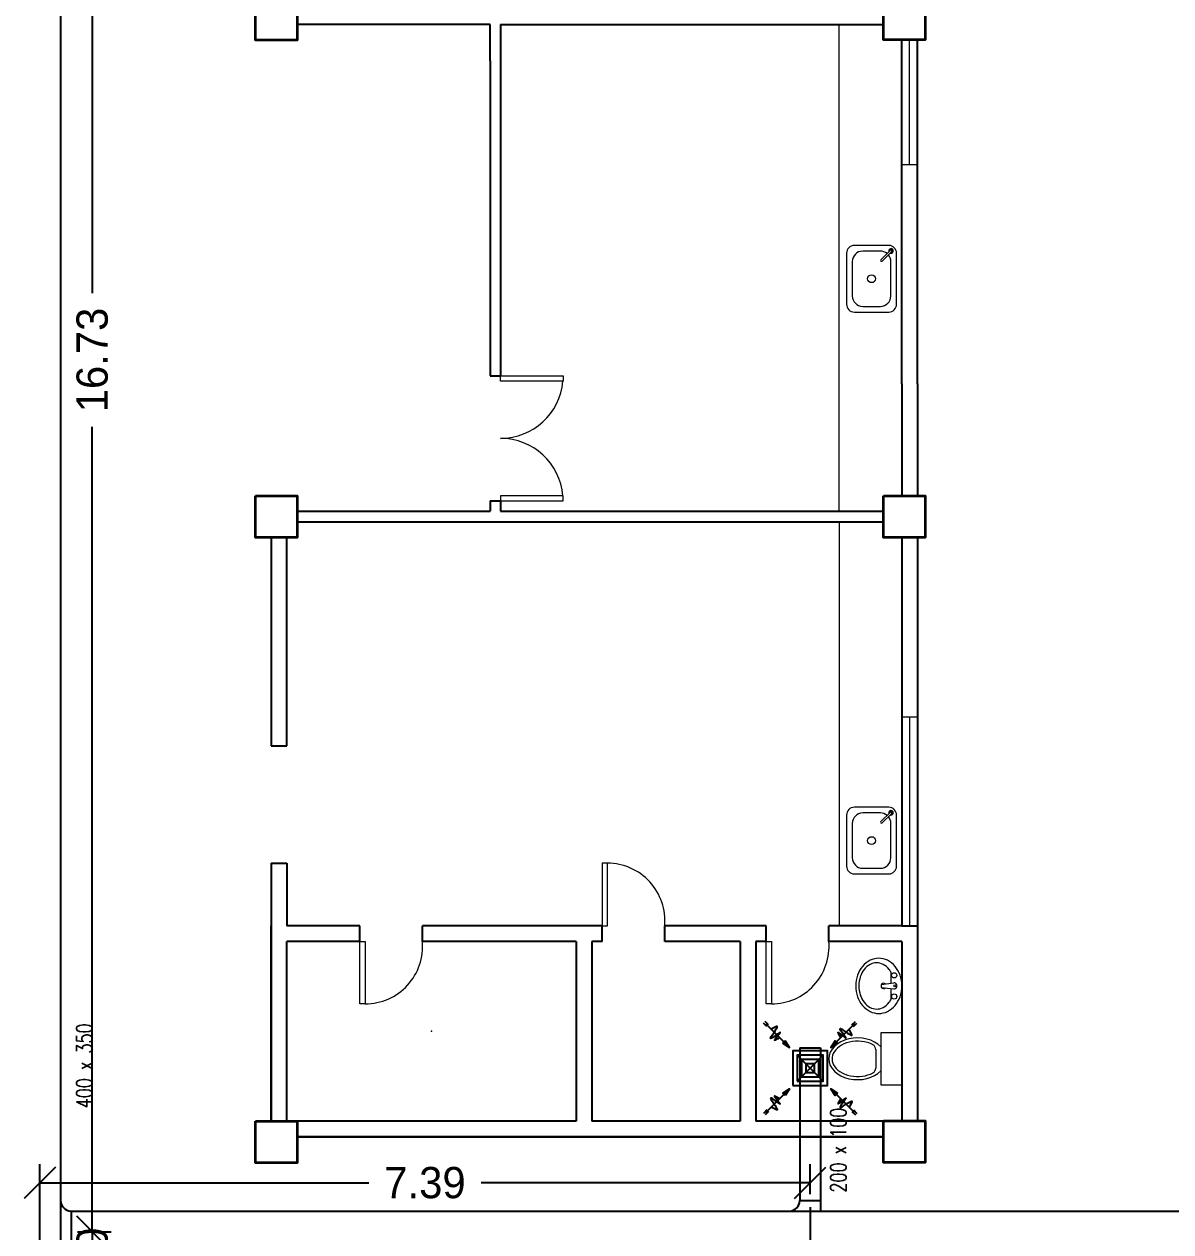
# Model space of a CAD drawing. Header units: inches. Extents: x 57 to 217, y -85 to 29.
# Drawn here: x 176.35 to 187.35, y -7.81 to 3.78 of the extents above; entities that cross this region are included whole.
import ezdxf

# ---------------------------------------------------------------- set-up
doc = ezdxf.new("R2010")
doc.units = ezdxf.units.IN
doc.header["$MEASUREMENT"] = 0
for name, color, linetype in [('AIR', 7, 'Continuous'), ('AIR-00', 8, 'Continuous'), ('AIR-03', 30, 'Continuous'), ('dimen', 7, 'Continuous'), ('ducting label', 7, 'Continuous'), ('exhaust', 7, 'Continuous')]:
    doc.layers.add(name, color=color, linetype=linetype)
doc.styles.add('Arch-Dim', font='simplex.shx', dxfattribs={"width": 0.75})
doc.dimstyles.new('Copy of dimension', dxfattribs={"dimtxt": 0.3, "dimasz": 0.3, "dimexe": 0.18, "dimexo": 0.0625, "dimgap": 0.09, "dimtad": 0, "dimzin": 0, "dimdsep": 46, "dimtxsty": 'Standard', "dimblk": 'OBLIQUE', "dimcen": 0.09, "dimclrd": 256, "dimclre": 256, "dimclrt": 256, "dimadec": 0, "dimazin": 0, "dimtfac": 1, "dimtofl": 0, "dimtmove": 0, "dimatfit": 3, "dimldrblk": 'OBLIQUE', "dimfxl": 1, "dimtolj": 1, "dimtzin": 0, "dimarcsym": 0})

# ---------------------------------------------------------------- blocks, each defined once
blk = doc.blocks.new('GRILL-C-IN')
at = {"layer": 'AIR-00', "ltscale": 3}
for p, q in [((-0.623, 0.601), (-0.674, 0.651)), ((-0.601, 0.623), (-0.651, 0.674)), ((-0.637, 0.637), (-0.3, 0.3)), ((0.637, 0.637), (0.3, 0.3)), ((0.601, 0.623), (0.651, 0.674)), ((0.623, 0.601), (0.674, 0.651)), ((-0.637, -0.637), (-0.3, -0.3)), ((0.637, -0.637), (0.3, -0.3)), ((-0.623, -0.601), (-0.674, -0.651)), ((-0.601, -0.623), (-0.651, -0.674)), ((0.601, -0.623), (0.651, -0.674)), ((0.623, -0.601), (0.674, -0.651))]:
    blk.add_line(p, q, dxfattribs=at)
at = {"layer": 'AIR-00', "color": 50}
for p, q in [((-0.188, 0.187), (0.187, -0.188)), ((0.187, 0.187), (-0.188, -0.188))]:
    blk.add_line(p, q, dxfattribs=at)
at = {"layer": 'AIR-00', "ltscale": 3}
for points in [[(-0.362, 0.393), (-0.393, 0.362), (-0.3, 0.3)], [(0.393, 0.362), (0.362, 0.393), (0.3, 0.3)], [(-0.362, -0.393), (-0.393, -0.362), (-0.3, -0.3)], [(0.393, -0.362), (0.362, -0.393), (0.3, -0.3)]]:
    blk.add_lwpolyline(points, close=True, dxfattribs=at)
at = {"layer": 'AIR-00', "color": 50}
for points in [[(-0.188, -0.188), (0.187, -0.188), (0.187, 0.187), (-0.188, 0.187)], [(-0.125, -0.125), (0.125, -0.125), (0.125, 0.125), (-0.125, 0.125)], [(-0.062, -0.062), (0.062, -0.062), (0.062, 0.062), (-0.062, 0.062)]]:
    blk.add_lwpolyline(points, close=True, dxfattribs=at)
at = {"layer": 'AIR-00', "ltscale": 3}
for points in [[(-0.441, 0.441), (-0.512, 0.404), (-0.432, 0.514), (-0.568, 0.43), (-0.477, 0.6), (-0.561, 0.561)], [(0.441, 0.441), (0.404, 0.512), (0.514, 0.432), (0.43, 0.568), (0.6, 0.477), (0.561, 0.561)], [(-0.441, -0.441), (-0.512, -0.404), (-0.432, -0.514), (-0.568, -0.43), (-0.477, -0.6), (-0.561, -0.561)], [(0.441, -0.441), (0.404, -0.512), (0.514, -0.432), (0.43, -0.568), (0.6, -0.477), (0.561, -0.561)]]:
    blk.add_spline(points, degree=3, dxfattribs=at)
for points in [[(-0.3, 0.3), (-0.362, 0.393), (-0.393, 0.362)], [(0.3, 0.3), (0.393, 0.362), (0.362, 0.393)], [(-0.3, -0.3), (-0.362, -0.393), (-0.393, -0.362)], [(0.3, -0.3), (0.393, -0.362), (0.362, -0.393)]]:
    blk.add_solid(points, dxfattribs=at)
at = {"layer": 'AIR-03', "color": 6}
blk.add_lwpolyline([(-0.25, -0.25), (0.25, -0.25), (0.25, 0.25), (-0.25, 0.25)], close=True, dxfattribs=at)
blk = doc.blocks.new('_Oblique')
at = {"color": 0, "linetype": 'ByBlock', "lineweight": -2}
blk.add_line((-0.5, -0.5), (0.5, 0.5), dxfattribs=at)
blk = doc.blocks.new('*D41')
at = {"layer": 'Defpoints', "color": 0, "transparency": 16777216}
for p in [(176.799, 8.923), (176.799, -7.81), (177.003, -7.81)]:
    blk.add_point(p, dxfattribs=at)
at = {"layer": 'dimen', "lineweight": -2, "transparency": 16777216}
for p, q in [((176.862, 8.923), (177.183, 8.923)), ((177.003, 8.923), (177.003, 1.197)), ((177.003, -7.81), (177.003, -0.083)), ((176.862, -7.81), (177.183, -7.81))]:
    blk.add_line(p, q, dxfattribs=at)
at = {"layer": 'dimen', "lineweight": -2, "transparency": 16777216, "xscale": 0.3, "yscale": 0.3, "zscale": 0.3}
for p, rotation in [((177.003, 8.923), 90), ((177.003, -7.81), 270)]:
    blk.add_blockref('_Oblique', p, dxfattribs=dict(at, rotation=rotation))
at = {"layer": 'dimen', "transparency": 16777216, "insert": (177.003, 0.557), "char_height": 0.3, "attachment_point": 5, "rotation": 90}
blk.add_mtext('\\A1;16.73', dxfattribs=at)
blk = doc.blocks.new('*D43')
at = {"layer": 'Defpoints', "color": 0, "transparency": 16777216}
for p in [(176.799, -7.81), (176.449, -8.51), (177.003, -8.51)]:
    blk.add_point(p, dxfattribs=at)
at = {"layer": 'dimen', "lineweight": -2, "transparency": 16777216}
for p, q in [((176.862, -7.81), (177.183, -7.81)), ((177.003, -7.81), (177.003, -8.51)), ((176.512, -8.51), (177.183, -8.51))]:
    blk.add_line(p, q, dxfattribs=at)
at = {"layer": 'dimen', "lineweight": -2, "transparency": 16777216, "xscale": 0.3, "yscale": 0.3, "zscale": 0.3}
for p, rotation in [((177.003, -7.81), 90), ((177.003, -8.51), 270)]:
    blk.add_blockref('_Oblique', p, dxfattribs=dict(at, rotation=rotation))
at = {"layer": 'dimen', "transparency": 16777216, "insert": (177.003, -8.16), "char_height": 0.3, "attachment_point": 5, "rotation": 90}
blk.add_mtext('\\A1;0.70', dxfattribs=at)
blk = doc.blocks.new('*D64')
at = {"layer": 'Defpoints', "color": 0, "transparency": 16777216}
for p in [(183.891, -7.339), (183.891, -7.51), (176.499, -8.21)]:
    blk.add_point(p, dxfattribs=at)
at = {"layer": 'dimen', "lineweight": -2, "transparency": 16777216}
for p, q in [((176.499, -8.147), (176.499, -7.159)), ((183.891, -7.447), (183.891, -7.159)), ((176.499, -7.339), (179.655, -7.339)), ((183.891, -7.339), (180.735, -7.339))]:
    blk.add_line(p, q, dxfattribs=at)
at = {"layer": 'dimen', "lineweight": -2, "transparency": 16777216, "xscale": 0.3, "yscale": 0.3, "zscale": 0.3, "rotation": 180}
blk.add_blockref('_Oblique', (176.499, -7.339), dxfattribs=at)
at = {"layer": 'dimen', "lineweight": -2, "transparency": 16777216, "xscale": 0.3, "yscale": 0.3, "zscale": 0.3}
blk.add_blockref('_Oblique', (183.891, -7.339), dxfattribs=at)
at = {"layer": 'dimen', "transparency": 16777216, "insert": (180.195, -7.339), "char_height": 0.3, "attachment_point": 5}
blk.add_mtext('\\A1;7.39', dxfattribs=at)
blk = doc.blocks.new('*D65')
at = {"layer": 'Defpoints', "color": 0, "transparency": 16777216}
for p in [(183.891, -7.51), (186.999, -8.11), (186.999, -8.308)]:
    blk.add_point(p, dxfattribs=at)
at = {"layer": 'dimen', "lineweight": -2, "transparency": 16777216}
for p, q in [((183.891, -7.572), (183.891, -8.488)), ((186.999, -8.172), (186.999, -8.488)), ((183.891, -8.308), (185.005, -8.308)), ((186.999, -8.308), (185.885, -8.308))]:
    blk.add_line(p, q, dxfattribs=at)
at = {"layer": 'dimen', "lineweight": -2, "transparency": 16777216, "xscale": 0.3, "yscale": 0.3, "zscale": 0.3, "rotation": 180}
blk.add_blockref('_Oblique', (183.891, -8.308), dxfattribs=at)
at = {"layer": 'dimen', "lineweight": -2, "transparency": 16777216, "xscale": 0.3, "yscale": 0.3, "zscale": 0.3}
blk.add_blockref('_Oblique', (186.999, -8.308), dxfattribs=at)
at = {"layer": 'dimen', "transparency": 16777216, "insert": (185.445, -8.308), "char_height": 0.3, "attachment_point": 5}
blk.add_mtext('\\A1;3.11', dxfattribs=at)

msp = doc.modelspace()

# ---------------------------------------------------------------- linework, layer by layer
at = {"color": 8, "linetype": 'ByBlock', "lineweight": 25}
for p, q in [((180.82, 3.778), (178.97, 3.778)), ((180.82, 3.428), (180.82, 3.778)), ((180.92, 3.778), (180.92, 0.405)), ((180.92, 3.778), (184.595, 3.778)), ((184.77, 0.328), (184.77, 3.63)), ((184.92, 0.328), (184.92, 3.63)), ((180.82, 3.428), (180.82, 0.405)), ((180.82, 0.405), (180.92, 0.405)), ((184.77, 0.328), (184.77, -0.745)), ((184.92, 0.328), (184.92, -0.745)), ((180.82, -0.795), (180.92, -0.795)), ((180.82, -0.795), (180.82, -0.895)), ((180.92, -0.795), (180.92, -0.895)), ((178.97, -0.895), (180.67, -0.895)), ((180.67, -0.895), (180.82, -0.895)), ((180.67, -0.895), (180.82, -0.895)), ((180.92, -0.895), (183.72, -0.895)), ((180.92, -0.895), (184.595, -0.895)), ((178.97, -0.995), (183.72, -0.995)), ((180.67, -0.995), (184.595, -0.995)), ((178.72, -1.147), (178.72, -3.147)), ((178.87, -3.147), (178.87, -1.147)), ((184.77, -1.145), (184.77, -4.872)), ((184.92, -1.145), (184.92, -4.872)), ((178.72, -3.147), (178.87, -3.147)), ((178.72, -4.272), (178.72, -6.747)), ((178.72, -4.272), (178.87, -4.272)), ((178.87, -4.272), (178.87, -4.872)), ((181.895, -4.872), (180.17, -4.872)), ((183.47, -4.872), (182.495, -4.872)), ((184.77, -4.872), (184.07, -4.872)), ((184.77, -4.872), (184.92, -4.872)), ((184.92, -4.872), (184.92, -6.745)), ((184.77, -5.022), (184.77, -6.747)), ((181.645, -6.747), (178.87, -6.747)), ((183.22, -6.747), (181.795, -6.747)), ((184.77, -6.747), (183.37, -6.747)), ((178.97, -6.897), (184.595, -6.897)), ((184.595, -6.897), (178.97, -6.897))]:
    msp.add_line(p, q, dxfattribs=at)
at = {"color": 8, "linetype": 'ByBlock', "lineweight": 9}
for p, q in [((184.17, -0.895), (184.17, 3.78)), ((184.845, 2.43), (184.845, 3.63)), ((184.92, 3.63), (184.92, 2.43)), ((184.92, 2.43), (184.77, 2.43)), ((184.17, -0.995), (184.17, -4.872)), ((178.72, -1.147), (178.87, -1.147)), ((184.92, -2.872), (184.77, -2.872)), ((184.845, -2.872), (184.845, -4.872)), ((184.92, -4.872), (184.92, -2.872))]:
    msp.add_line(p, q, dxfattribs=at)
at = {"color": 8, "lineweight": 9, "ltscale": 0.4}
for p, q in [((184.645, 1.657), (184.315, 1.657)), ((184.24, 1.582), (184.24, 1.092)), ((184.565, 1.602), (184.395, 1.602)), ((184.661, 1.61), (184.57, 1.519)), ((184.673, 1.598), (184.582, 1.507)), ((184.72, 1.092), (184.72, 1.582)), ((184.295, 1.502), (184.295, 1.172)), ((184.665, 1.172), (184.665, 1.502)), ((184.395, 1.072), (184.565, 1.072)), ((184.315, 1.017), (184.645, 1.017)), ((184.24, -3.81), (184.24, -4.3)), ((184.645, -3.735), (184.315, -3.735)), ((184.565, -3.79), (184.395, -3.79)), ((184.661, -3.782), (184.57, -3.873)), ((184.673, -3.794), (184.582, -3.885)), ((184.72, -4.3), (184.72, -3.81)), ((184.295, -3.89), (184.295, -4.22)), ((184.665, -4.22), (184.665, -3.89)), ((184.315, -4.375), (184.645, -4.375)), ((184.395, -4.32), (184.565, -4.32))]:
    msp.add_line(p, q, dxfattribs=at)
at = {"color": 8, "linetype": 'ByBlock', "lineweight": 13}
for p, q in [((180.92, 0.405), (181.52, 0.405)), ((180.92, 0.355), (180.92, 0.405)), ((181.52, 0.355), (180.92, 0.355)), ((181.52, 0.405), (181.52, 0.355)), ((181.52, -0.745), (180.92, -0.745)), ((180.92, -0.745), (180.92, -0.795)), ((180.92, -0.795), (181.52, -0.795)), ((181.52, -0.795), (181.52, -0.745))]:
    msp.add_line(p, q, dxfattribs=at)
at = {"color": 8, "linetype": 'ByBlock', "lineweight": 25, "ltscale": 0.3}
for p, q in [((178.72, -6.747), (178.72, -4.872)), ((179.57, -4.872), (178.87, -4.872)), ((179.57, -5.022), (179.57, -4.872)), ((181.895, -4.872), (180.17, -4.872)), ((180.17, -5.022), (180.17, -4.872)), ((181.895, -5.022), (181.895, -4.872)), ((183.47, -4.872), (182.495, -4.872)), ((182.495, -5.022), (182.495, -4.872)), ((183.47, -5.022), (183.47, -4.872)), ((184.77, -4.872), (184.07, -4.872)), ((184.07, -5.022), (184.07, -4.872)), ((178.87, -6.747), (178.87, -5.022)), ((179.57, -5.022), (178.87, -5.022)), ((181.645, -5.022), (180.17, -5.022)), ((181.645, -5.022), (181.645, -6.747)), ((181.795, -5.022), (181.795, -6.747)), ((181.895, -5.022), (181.795, -5.022)), ((183.22, -5.022), (182.495, -5.022)), ((183.22, -5.022), (183.22, -6.747)), ((183.37, -5.022), (183.37, -6.747)), ((183.47, -5.022), (183.37, -5.022)), ((183.47, -5.022), (183.37, -5.022)), ((184.77, -5.022), (184.07, -5.022))]:
    msp.add_line(p, q, dxfattribs=at)
at = {"color": 8, "lineweight": 9}
for p, q in [((184.573, -5.435), (184.694, -5.421)), ((184.573, -5.464), (184.694, -5.477)), ((184.77, -5.899), (184.57, -5.899)), ((184.57, -5.899), (184.57, -6.399)), ((184.77, -6.399), (184.77, -5.899)), ((184.52, -6.059), (184.52, -6.24)), ((184.57, -6.399), (184.77, -6.399))]:
    msp.add_line(p, q, dxfattribs=at)
at = {"color": 8, "linetype": 'ByBlock', "lineweight": 35}
for points in [[(178.57, 4.028), (178.97, 4.028), (178.97, 3.628), (178.57, 3.628)], [(184.595, 4.03), (184.995, 4.03), (184.995, 3.63), (184.595, 3.63)], [(178.57, -0.747), (178.97, -0.747), (178.97, -1.147), (178.57, -1.147)], [(184.595, -0.745), (184.995, -0.745), (184.995, -1.145), (184.595, -1.145)], [(178.57, -6.747), (178.97, -6.747), (178.97, -7.147), (178.57, -7.147)], [(184.595, -6.745), (184.995, -6.745), (184.995, -7.145), (184.595, -7.145)]]:
    msp.add_lwpolyline(points, close=True, dxfattribs=at)
at = {"color": 8, "lineweight": 13, "ltscale": 0.03}
for points in [[(181.895, -4.872), (181.945, -4.872), (181.945, -4.272), (181.895, -4.272)], [(179.57, -5.022), (179.62, -5.022), (179.62, -5.622), (179.57, -5.622)], [(183.47, -5.022), (183.52, -5.022), (183.52, -5.622), (183.47, -5.622)]]:
    msp.add_lwpolyline(points, close=True, dxfattribs=at)
at = {"color": 8, "lineweight": 9}
msp.add_lwpolyline([(184.549, -5.184, 0.11576), (184.467, -5.204, 0.104047), (184.393, -5.262, 0.090875), (184.346, -5.346, 0.083344), (184.328, -5.449, 0.083344), (184.346, -5.553, 0.090875), (184.393, -5.637, 0.104047), (184.467, -5.695, 0.11576), (184.549, -5.714, 0.11576), (184.632, -5.695, 0.104047), (184.706, -5.637, 0.090875), (184.753, -5.553, 0.083344), (184.77, -5.449, 0.083344), (184.753, -5.346, 0.090875), (184.706, -5.262, 0.104047), (184.632, -5.204, 0.11576)], format="xyb", close=True, dxfattribs=at)
for points in [[(184.528, -5.227, 0.124838), (184.466, -5.243, 0.105788), (184.408, -5.292, 0.086697), (184.372, -5.362, 0.076776), (184.358, -5.449, 0.076776), (184.372, -5.537, 0.086697), (184.408, -5.607, 0.105788), (184.466, -5.656, 0.124838), (184.528, -5.672, 0.124838), (184.591, -5.656, 0.105788), (184.649, -5.607, 0.040067), (184.668, -5.576), (184.668, -5.474, 0.040067)], [(184.668, -5.425), (184.668, -5.323, 0.040067), (184.649, -5.292, 0.105788), (184.591, -5.243, 0.124838), (184.528, -5.227, 0.124838)]]:
    msp.add_lwpolyline(points, format="xyb", dxfattribs=at)
at = {"color": 8, "lineweight": 9, "ltscale": 0.4}
for centre in [(184.48, 1.337), (184.48, -4.055)]:
    msp.add_circle(centre, 0.0375, dxfattribs=at)
at = {"color": 8, "lineweight": 9}
for centre, radius in [((184.697, -5.348), 0.0255), ((184.704, -5.449), 0.0095), ((184.697, -5.551), 0.0255)]:
    msp.add_circle(centre, radius, dxfattribs=at)
at = {"color": 8, "lineweight": 9, "ltscale": 0.4}
for centre, radius, start, end in [((184.315, 1.582), 0.075, 90, 180), ((184.645, 1.582), 0.075, 0, 90), ((184.667, 1.604), 0.0217, 248.7565, 201.2435), ((184.395, 1.502), 0.1, 90, 180), ((184.565, 1.502), 0.1, 50.0132, 90), ((184.576, 1.513), 0.00874, 135, 315), ((184.565, 1.502), 0.1, 0, 39.9868), ((184.667, 1.604), 0.0145, 262.0499, 187.9501), ((184.667, 1.604), 0.00874, 315, 135), ((184.395, 1.172), 0.1, 180, 270), ((184.565, 1.172), 0.1, 270, 0), ((184.315, 1.092), 0.075, 180, 270), ((184.645, 1.092), 0.075, 270, 0), ((184.315, -3.81), 0.075, 90, 180), ((184.395, -3.89), 0.1, 90, 180), ((184.565, -3.89), 0.1, 50.0132, 90), ((184.645, -3.81), 0.075, 0, 90), ((184.667, -3.788), 0.0217, 248.7565, 201.2435), ((184.667, -3.788), 0.0145, 262.0499, 187.9501), ((184.667, -3.788), 0.00874, 315, 135), ((184.576, -3.879), 0.00874, 135, 315), ((184.565, -3.89), 0.1, 0, 39.9868), ((184.395, -4.22), 0.1, 180, 270), ((184.565, -4.22), 0.1, 270, 0), ((184.315, -4.3), 0.075, 180, 270), ((184.645, -4.3), 0.075, 270, 0)]:
    msp.add_arc(centre, radius, start, end, dxfattribs=at)
at = {"color": 8, "linetype": 'ByBlock', "lineweight": 13}
for centre, start, end in [((180.92, 0.405), 270, 355.2198), ((180.92, -0.795), 4.7802, 90)]:
    msp.add_arc(centre, 0.6, start, end, dxfattribs=at)
at = {"color": 8, "lineweight": 13, "ltscale": 0.03}
for centre, start, end in [((181.945, -4.824), 355.0209, 90), ((179.62, -5.07), 270, 4.9791), ((183.52, -5.07), 270, 4.9791)]:
    msp.add_arc(centre, 0.552, start, end, dxfattribs=at)
at = {"color": 8, "lineweight": 9}
for centre, radius, start, end in [((184.666, -5.449), 0.0948, 171.2026, 188.7974), ((184.596, -5.449), 0.025, 161.3793, 198.6207), ((184.596, -5.449), 0.025, 48.7978, 143.6932), ((184.697, -5.449), 0.028, 263.7545, 96.2455), ((184.596, -5.449), 0.025, 216.3068, 311.2022), ((184.47, -6.059), 0.05, 0, 61.8499), ((184.47, -6.24), 0.05, 298.0084, 360)]:
    msp.add_arc(centre, radius, start, end, dxfattribs=at)
msp.add_ellipse((184.345, -6.149), major_axis=(0.275, 0), ratio=0.727273, start_param=0.612555, end_param=5.670631, dxfattribs=at)
msp.add_open_spline([(184.494, -6.015), (184.478, -6.006), (184.46, -5.998), (184.368, -5.971), (184.281, -5.977), (184.15, -6.034), (184.108, -6.084), (184.095, -6.183), (184.121, -6.235), (184.232, -6.309), (184.316, -6.327), (184.429, -6.311), (184.464, -6.3), (184.494, -6.284)], degree=3, knots=[0.937253, 0.937253, 0.937253, 0.937253, 1.185372, 1.185372, 2.113864, 2.113864, 3.042356, 3.042356, 3.970847, 3.970847, 4.899339, 4.899339, 5.346062, 5.346062, 5.346062, 5.346062], dxfattribs=at)
at = {"color": 8, "linetype": 'ByBlock', "lineweight": 9, "ltscale": 0.3}
msp.add_point((180.257, -5.884), dxfattribs=at)
at = {"layer": 'exhaust'}
for p, q in [((176.699, 14.508), (176.699, -8.21)), ((183.791, -6.045), (183.791, -7.51)), ((183.791, -6.045), (183.991, -6.045)), ((183.991, -6.045), (183.991, -7.61)), ((183.791, -7.51), (183.991, -7.51)), ((176.799, -7.61), (209.403, -7.61)), ((176.799, -7.61), (176.799, -8.01))]:
    msp.add_line(p, q, dxfattribs=at)
for centre, start, end in [((176.799, -7.51), 180, 270), ((183.691, -7.51), 270, 0)]:
    msp.add_arc(centre, 0.1, start, end, dxfattribs=at)

# ---------------------------------------------------------------- block references
at = {"layer": 'AIR', "xscale": 0.6658363358532475, "yscale": 0.6658363358532475, "zscale": 0.6658363358532475}
msp.add_blockref('GRILL-C-IN', (183.891, -6.239), dxfattribs=at)

# ---------------------------------------------------------------- texts
at = {"layer": 'ducting label', "color": 240, "linetype": 'Continuous', "lineweight": 25, "true_color": 0xed1f24, "char_height": 0.15, "attachment_point": 1, "rotation": 90, "style": 'Arch-Dim'}
for s, insert in [('\\A1;400 x 350', (176.852, -6.624)), ('\\A1;200 x 100', (184.086, -7.433))]:
    msp.add_mtext_dynamic_manual_height_columns(s, width=1.19515, gutter_width=1.011, heights=[0], dxfattribs=dict(at, insert=insert))

# ---------------------------------------------------------------- dimensions: what is measured, and where the dimension line sits
at = {"layer": 'dimen'}
dim = msp.add_linear_dim(base=(177.003, -7.81), p1=(176.799, 8.923), p2=(176.799, -7.81), angle=90, dimstyle='Copy of dimension', dxfattribs=at)
dim.commit()
dim.dimension.update_dxf_attribs({"geometry": '*D41', "text_midpoint": (177.003, 0.557)})
for base, p1, p2, picture, middle in [((183.891, -7.339), (176.499, -8.21), (183.891, -7.51), '*D64', (180.195, -7.339)), ((186.999, -8.308), (183.891, -7.51), (186.999, -8.11), '*D65', (185.445, -8.308))]:
    dim = msp.add_linear_dim(base=base, p1=p1, p2=p2, dimstyle='Copy of dimension', dxfattribs=at)
    dim.commit()
    dim.dimension.update_dxf_attribs({"geometry": picture, "text_midpoint": middle})
dim = msp.add_linear_dim(base=(177.003, -8.51), p1=(176.799, -7.81), p2=(176.449, -8.51), angle=90, dimstyle='Copy of dimension', dxfattribs=at)
dim.commit()
dim.dimension.update_dxf_attribs({"geometry": '*D43', "text_midpoint": (177.003, -8.16), "dimtype": 160})

doc.saveas('drawing.dxf')
